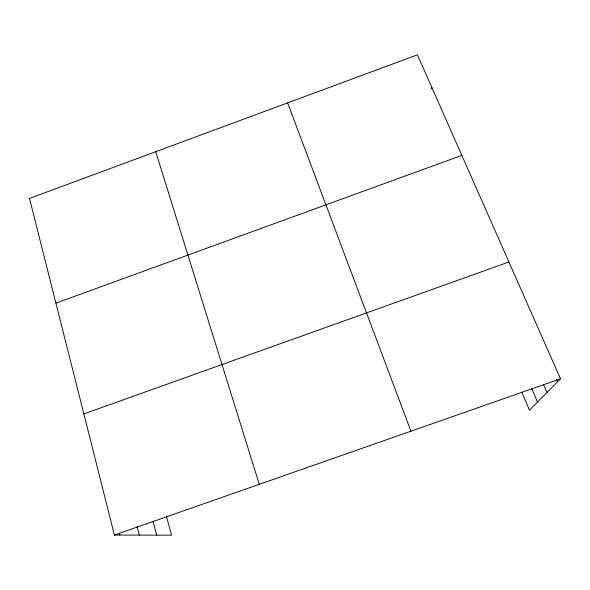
<?xml version="1.0" encoding="UTF-8"?>
<svg xmlns="http://www.w3.org/2000/svg" width="590" height="590" viewBox="0 0 590 590"><rect width="100%" height="100%" fill="white"/><g stroke="black" fill="none" stroke-linecap="round" stroke-linejoin="round"><path stroke-width="0.89" d="M431.703 89.075L431.799 87.379M166.505 516.626L171.572 535.159L114.416 535.056L29.5 198.432L417.432 54.841L560.5 378.802L529.459 410.183L521.811 392.166M55.91 303.12L461.837 155.384M83.861 413.922L508.919 262.004M114.416 535.056L560.5 378.802M556.436 379.311L557.535 381.796M543.397 384.274L546.96 392.49M531.892 388.972L537.505 402.048M287.625 102.889L410.935 431.187M155.738 151.704L259.283 484.309M153.098 521.656L156.704 535.13M137.057 526.619L139.277 535.101M119.416 533.345L119.851 535.064"/></g></svg>
